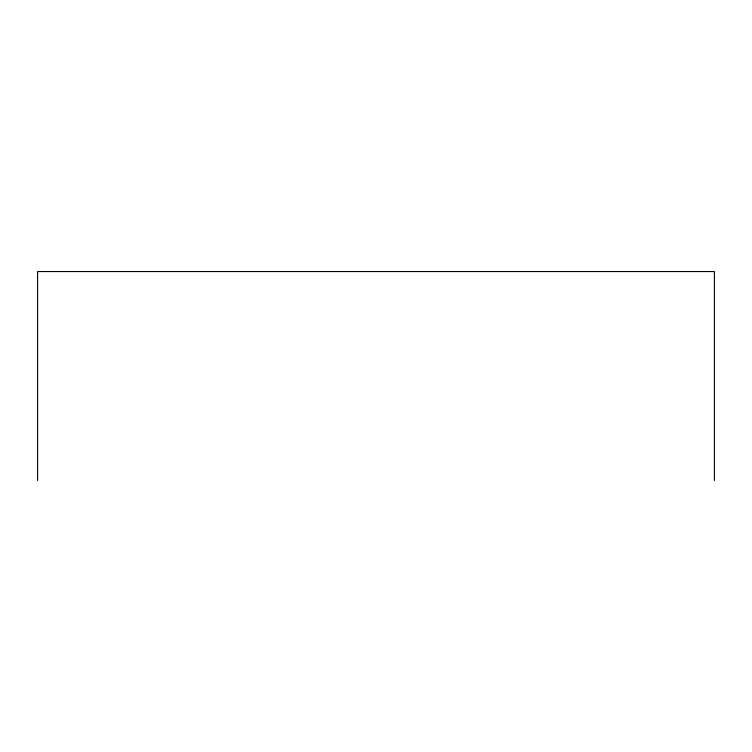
<?xml version="1.0" encoding="UTF-8"?>
<svg xmlns="http://www.w3.org/2000/svg" width="752" height="752" viewBox="0 0 752 752"><rect width="100%" height="100%" fill="white"/><g stroke="black" fill="none" stroke-linecap="round" stroke-linejoin="round"><path stroke-width="1.13" d="M714.4 480.462L714.4 271.538L37.6 271.538L37.6 480.462"/></g></svg>
